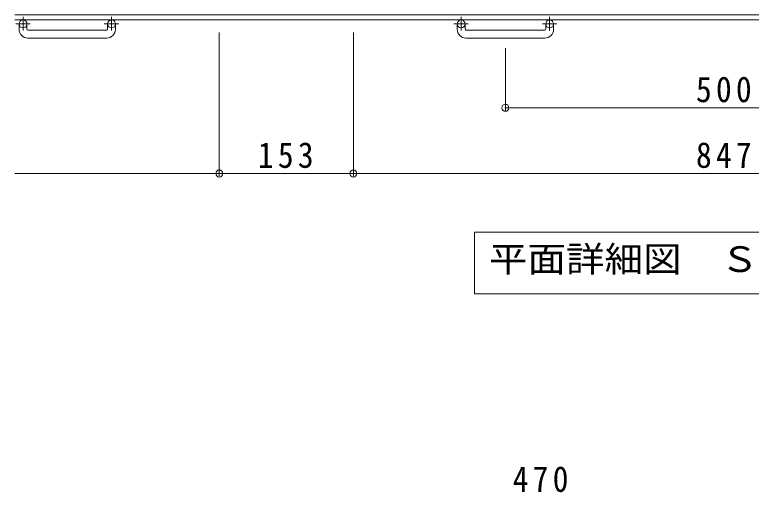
# Model space of a CAD drawing. Units: millimetres at full size, sheet at 1:10; details may follow other scales. Extents: x -1644 to 1842, y -1350 to 1326.
# Drawn here: x -1644 to -804, y 108 to 653 of the extents above; entities that cross this region are included whole.
import ezdxf
from ezdxf.enums import TextEntityAlignment as Align

# ---------------------------------------------------------------- set-up
doc = ezdxf.new("R2010")
doc.units = ezdxf.units.MM
doc.header["$LTSCALE"] = 10
doc.header["$PDMODE"] = 32
doc.header["$PDSIZE"] = 8
doc.linetypes.add('CHAIN1', pattern=[8, 5, -1, 1, -1])
for name, color, linetype, lineweight in [('C-1', 2, 'Continuous', 9), ('C-4', 7, 'Continuous', 9), ('D-4', 7, 'Continuous', 9)]:
    doc.layers.add(name, color=color, linetype=linetype, lineweight=lineweight)
doc.styles.add('ＭＳ ゴシック', font='')
doc.styles.get('ＭＳ ゴシック').set_extended_font_data('MS Gothic')

msp = doc.modelspace()

# ---------------------------------------------------------------- linework, layer by layer
at = {"layer": 'C-1'}
for p, q in [((-24.14, 653.37), (-1644.14, 653.37)), ((-24.14, 647.37), (-1644.14, 647.37)), ((-1639.14, 636.77), (-1639.14, 642.87)), ((-1630.14, 636.77), (-1630.14, 642.87)), ((-1538.14, 636.77), (-1538.14, 642.87)), ((-1529.14, 636.77), (-1529.14, 642.87)), ((-1139.14, 636.77), (-1139.14, 642.87)), ((-1130.14, 636.77), (-1130.14, 642.87)), ((-1038.14, 636.77), (-1038.14, 642.87)), ((-1029.14, 636.77), (-1029.14, 642.87)), ((-1629.14, 635.77), (-1539.14, 635.77)), ((-1129.14, 635.77), (-1039.14, 635.77)), ((-1539.14, 626.77), (-1629.14, 626.77)), ((-1039.14, 626.77), (-1129.14, 626.77))]:
    msp.add_line(p, q, dxfattribs=at)
at = {"layer": 'C-1', "linetype": 'CHAIN1'}
for p, q in [((-1634.64, 650.98), (-1634.64, 635.38)), ((-1533.64, 650.98), (-1533.64, 635.38)), ((-1134.64, 650.98), (-1134.64, 635.38)), ((-1033.64, 650.98), (-1033.64, 635.38)), ((-1626.48, 642.87), (-1642.88, 642.87)), ((-1525.48, 642.87), (-1541.88, 642.87)), ((-1126.48, 642.87), (-1142.88, 642.87)), ((-1025.48, 642.87), (-1041.88, 642.87))]:
    msp.add_line(p, q, dxfattribs=at)
at = {"layer": 'C-1'}
for centre in [(-1634.64, 642.87), (-1533.64, 642.87), (-1134.64, 642.87), (-1033.64, 642.87)]:
    msp.add_circle(centre, 4.5, dxfattribs=at)
for centre, radius, start, end in [((-1629.14, 636.77), 10, 180, 270), ((-1629.14, 636.77), 1, 180, 270), ((-1539.14, 636.77), 10, 270, 0), ((-1539.14, 636.77), 1, 270, 0), ((-1129.14, 636.77), 10, 180, 270), ((-1129.14, 636.77), 1, 180, 270), ((-1039.14, 636.77), 10, 270, 0), ((-1039.14, 636.77), 1, 270, 0)]:
    msp.add_arc(centre, radius, start, end, dxfattribs=at)
at = {"layer": 'C-4'}
for p, q in [((-1410.64, 469.13), (-1410.64, 633.23)), ((-1257.64, 469.13), (-1257.64, 633.23)), ((-1084.14, 544.13), (-1084.14, 615.28)), ((-1084.14, 547.13), (-584.14, 547.13)), ((-1410.64, 472.13), (-1644.14, 472.13)), ((-1257.64, 472.13), (-1410.64, 472.13)), ((-1257.64, 472.13), (-410.64, 472.13))]:
    msp.add_line(p, q, dxfattribs=at)
msp.add_lwpolyline([(-1119.27, 405.24), (-1119.27, 334.64), (-549.01, 334.64), (-549.01, 405.24)], close=True, dxfattribs=at)
for p in [(-1084.14, 547.13), (-1410.64, 472.13), (-1257.64, 472.13)]:
    msp.add_point(p, dxfattribs=at)

# ---------------------------------------------------------------- texts
at = {"layer": 'C-4', "color": 2, "style": 'ＭＳ ゴシック', "width": 1.1}
msp.add_text('平面詳細図\u3000Ｓ＝１：１０', height=29.33, dxfattribs=at).set_placement((-1102.98, 350.93), align=Align.BOTTOM_LEFT)
at = {"layer": 'C-4', "color": 2, "char_height": 29.33, "attachment_point": 7, "style": 'ＭＳ ゴシック'}
for s, insert in [('\\T1.27;\\W0.9;500', (-866.64, 553.13)), ('\\T1.27;\\W0.9;153', (-1366.64, 478.13)), ('\\T1.27;\\W0.9;847', (-866.64, 478.13))]:
    msp.add_mtext(s, dxfattribs=dict(at, insert=insert))
at = {"layer": 'D-4', "color": 2, "insert": (-1075.76, 108.29), "char_height": 29.33, "attachment_point": 7, "style": 'ＭＳ ゴシック'}
msp.add_mtext('\\T1.27;\\W0.9;470', dxfattribs=at)

doc.saveas('drawing.dxf')
